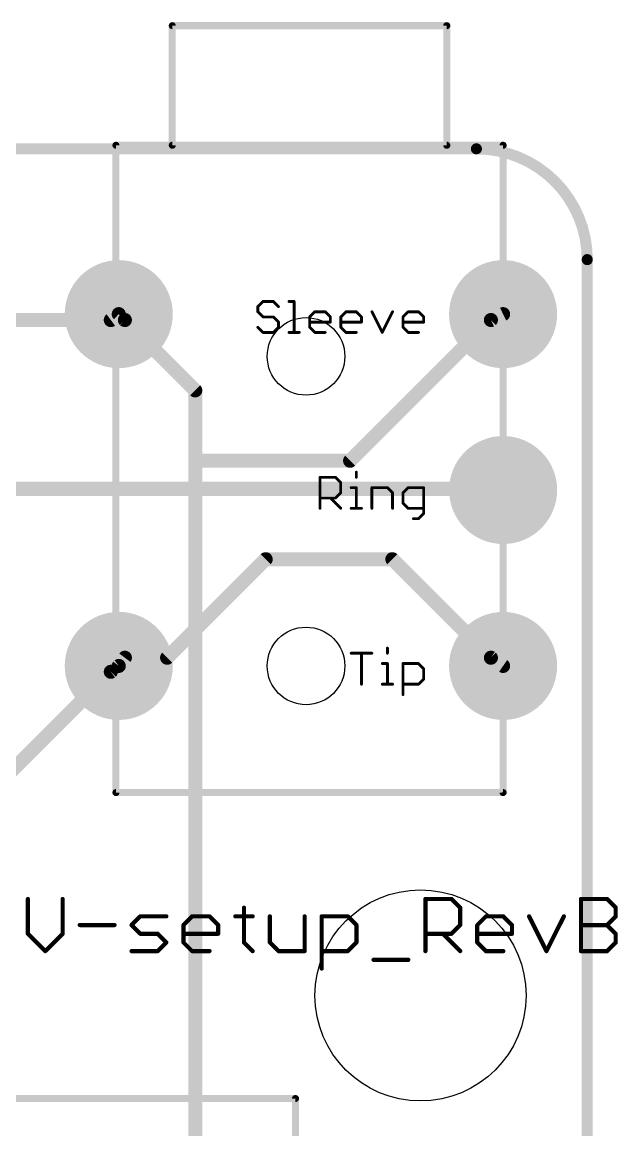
# Model space of a CAD drawing. Extents: x -3.4 to 36.1, y -3.1 to 50.6.
# Drawn here: x 25.32 to 36.07, y 30.59 to 50.59 of the extents above; entities that cross this region are included whole.
import ezdxf

# ---------------------------------------------------------------- set-up
doc = ezdxf.new("R2010")
doc.units = 0
for name, color, linetype in [('1', 22, 'CONTINUOUS'), ('16', 175, 'CONTINUOUS'), ('17', 82, 'CONTINUOUS'), ('20', 7, 'CONTINUOUS'), ('21', 253, 'CONTINUOUS'), ('23', 7, 'CONTINUOUS'), ('25', 253, 'CONTINUOUS')]:
    doc.layers.add(name, color=color, linetype=linetype)

# ---------------------------------------------------------------- blocks, each defined once
blk = doc.blocks.new('ROUNDP')
at = {"const_width": 0.5}
blk.add_lwpolyline([(0, -0.25, 1), (0, 0.25, 1), (0, -0.25)], format="xyb", dxfattribs=at)

msp = doc.modelspace()

# ---------------------------------------------------------------- linework, layer by layer
at = {"layer": '1', "const_width": 0.254}
for points in [[(26.924, 45.212), (27.0678, 45.318)], [(26.924, 45.212), (23.114, 45.212)], [(23.114, 42.164), (33.782, 42.164)], [(33.782, 42.164), (34.002, 42.143)], [(29.718, 40.894), (27.94, 39.116)], [(32.004, 40.894), (29.718, 40.894)], [(33.782, 39.116), (32.004, 40.894)], [(27.178, 39.116), (27.0678, 38.968)], [(27.94, 39.116), (27.178, 39.116)], [(33.782, 39.116), (34.002, 38.968)], [(26.924, 38.862), (27.0678, 38.968)], [(26.924, 38.862), (24.892, 36.83)]]:
    msp.add_lwpolyline(points, dxfattribs=at)
at = {"layer": '1', "const_width": 0.127}
for points in [[(27.1055, 45.2669, 1), (27.0301, 45.3691)], [(26.8863, 45.2631, 1), (26.9617, 45.1609)], [(26.924, 45.1485, 1), (26.924, 45.2755)], [(33.788, 42.2272, 1), (33.776, 42.1008)], [(33.782, 42.1005, 1), (33.782, 42.2275)], [(33.996, 42.0798, 1), (34.008, 42.2062)], [(29.718, 40.9575, 1), (29.718, 40.8305)], [(29.7629, 40.8491, 1), (29.6731, 40.9389)], [(32.0489, 40.9389, 1), (31.9591, 40.8491)], [(32.004, 40.8305, 1), (32.004, 40.9575)], [(27.178, 39.1795, 1), (27.178, 39.0525)], [(27.2289, 39.0781, 1), (27.1271, 39.1539)], [(27.8951, 39.1609, 1), (27.9849, 39.0711)], [(27.94, 39.0525, 1), (27.94, 39.1795)], [(33.8174, 39.1687, 1), (33.7466, 39.0633)], [(33.7371, 39.0711, 1), (33.8269, 39.1609)], [(27.0169, 39.0059, 1), (27.1187, 38.9301)], [(27.1055, 38.9169, 1), (27.0301, 39.0191)], [(33.9666, 38.9153, 1), (34.0374, 39.0207)], [(26.8863, 38.9131, 1), (26.9617, 38.8109)], [(26.9689, 38.8171, 1), (26.8791, 38.9069)]]:
    msp.add_lwpolyline(points, format="xyb", dxfattribs=at)
at = {"layer": '16', "const_width": 0.254}
for points in [[(27.178, 45.212), (27.0678, 45.318)], [(33.782, 45.212), (34.002, 45.318)], [(27.178, 45.212), (28.448, 43.942)], [(31.242, 42.672), (33.782, 45.212)], [(28.448, 43.942), (28.448, 42.672)], [(28.448, 42.672), (28.448, 29.464)], [(28.448, 42.672), (31.242, 42.672)]]:
    msp.add_lwpolyline(points, dxfattribs=at)
at = {"layer": '16', "const_width": 0.127}
for points in [[(27.1118, 45.3638, 1), (27.0238, 45.2722)], [(34.0296, 45.2608, 1), (33.9744, 45.3752)], [(27.2229, 45.2569, 1), (27.1331, 45.1671)], [(27.134, 45.1662, 1), (27.222, 45.2578)], [(33.7544, 45.2692, 1), (33.8096, 45.1548)], [(33.8269, 45.1671, 1), (33.7371, 45.2569)], [(28.5115, 43.942, 1), (28.3845, 43.942)], [(28.4031, 43.8971, 1), (28.4929, 43.9869)], [(28.5115, 42.672, 1), (28.3845, 42.672)], [(28.448, 42.7355, 1), (28.448, 42.6085)], [(31.242, 42.6085, 1), (31.242, 42.7355)], [(28.3845, 42.672, 1), (28.5115, 42.672)], [(31.1971, 42.7169, 1), (31.2869, 42.6271)]]:
    msp.add_lwpolyline(points, format="xyb", dxfattribs=at)
at = {"layer": '20', "const_width": 0.2}
for points in [[(33.52, 48.302), (2, 48.302)], [(35.52, 2), (35.52, 46.302)]]:
    msp.add_lwpolyline(points, dxfattribs=at)
at = {"layer": '20'}
for points, const_width in [([(35.52, 46.302, 0.4142), (33.52, 48.302)], 0.2), ([(33.52, 48.352, 1), (33.52, 48.252)], 0.1), ([(33.52, 48.252, 1), (33.52, 48.352)], 0.1), ([(35.57, 46.302, 1), (35.47, 46.302)], 0.1), ([(35.47, 46.302, 1), (35.57, 46.302)], 0.1)]:
    msp.add_lwpolyline(points, format="xyb", dxfattribs=dict(at, const_width=const_width))
for centre, radius in [((30.446, 44.556), 0.7), ((30.446, 38.968), 0.7), ((32.512, 33.02), 1.905)]:
    msp.add_circle(centre, radius, dxfattribs=at)
at = {"layer": '21'}
for points, const_width in [([(28.033, 50.5568, 1), (28.033, 50.4933)], 0.0635), ([(28.0648, 50.525, 1), (28.0013, 50.525)], 0.0635), ([(33.0178, 50.525, 1), (32.9543, 50.525)], 0.0635), ([(32.986, 50.4933, 1), (32.986, 50.5568)], 0.0635), ([(27.017, 48.3978, 1), (27.017, 48.3342)], 0.0635), ([(27.0488, 48.366, 1), (26.9853, 48.366)], 0.0635), ([(28.033, 48.3978, 1), (28.033, 48.3342)], 0.0635), ([(28.0013, 48.366, 1), (28.0648, 48.366)], 0.0635), ([(32.9543, 48.366, 1), (33.0178, 48.366)], 0.0635), ([(32.986, 48.3342, 1), (32.986, 48.3978)], 0.0635), ([(34.0338, 48.366, 1), (33.9703, 48.366)], 0.0635), ([(34.002, 48.3342, 1), (34.002, 48.3978)], 0.0635), ([(29.5893, 45.4539, 1), (29.5639, 45.4539)], 0.0254), ([(29.5677, 45.4628, 1), (29.5856, 45.4449)], 0.0254), ([(29.6698, 45.5598, 1), (29.6698, 45.5344)], 0.0254), ([(29.6788, 45.5381, 1), (29.6609, 45.5561)], 0.0254), ([(29.8653, 45.5561, 1), (29.8473, 45.5381)], 0.0254), ([(29.8563, 45.5344, 1), (29.8563, 45.5598)], 0.0254), ([(29.9405, 45.4449, 1), (29.9585, 45.4628)], 0.0254), ([(30.1379, 45.5598, 1), (30.1379, 45.5344)], 0.0254), ([(30.2439, 45.5471, 1), (30.2185, 45.5471)], 0.0254), ([(30.2312, 45.5344, 1), (30.2312, 45.5598)], 0.0254), ([(29.5639, 45.3606, 1), (29.5893, 45.3606)], 0.0254), ([(29.5856, 45.3696, 1), (29.5677, 45.3517)], 0.0254), ([(29.6698, 45.2801, 1), (29.6698, 45.2547)], 0.0254), ([(29.6609, 45.2585, 1), (29.6788, 45.2764)], 0.0254), ([(29.8653, 45.2764, 1), (29.8473, 45.2585)], 0.0254), ([(29.8563, 45.2547, 1), (29.8563, 45.2801)], 0.0254), ([(29.9622, 45.1742, 1), (29.9368, 45.1742)], 0.0254), ([(29.9405, 45.1652, 1), (29.9585, 45.1832)], 0.0254), ([(30.5249, 45.2674, 1), (30.4995, 45.2674)], 0.0254), ([(30.5032, 45.2764, 1), (30.5211, 45.2585)], 0.0254), ([(30.5122, 45.1869, 1), (30.5122, 45.1615)], 0.0254), ([(30.6054, 45.3734, 1), (30.6054, 45.3479)], 0.0254), ([(30.6143, 45.3517, 1), (30.5964, 45.3696)], 0.0254), ([(30.8008, 45.3696, 1), (30.7828, 45.3517)], 0.0254), ([(30.7918, 45.3479, 1), (30.7918, 45.3734)], 0.0254), ([(30.8977, 45.2674, 1), (30.8723, 45.2674)], 0.0254), ([(30.876, 45.2585, 1), (30.894, 45.2764)], 0.0254), ([(30.885, 45.1615, 1), (30.885, 45.1869)], 0.0254), ([(31.0862, 45.2674, 1), (31.0608, 45.2674)], 0.0254), ([(31.0645, 45.2764, 1), (31.0824, 45.2585)], 0.0254), ([(31.0735, 45.1869, 1), (31.0735, 45.1615)], 0.0254), ([(31.1667, 45.3734, 1), (31.1667, 45.3479)], 0.0254), ([(31.1757, 45.3517, 1), (31.1577, 45.3696)], 0.0254), ([(31.3621, 45.3696, 1), (31.3441, 45.3517)], 0.0254), ([(31.3531, 45.3479, 1), (31.3531, 45.3734)], 0.0254), ([(31.459, 45.2674, 1), (31.4336, 45.2674)], 0.0254), ([(31.4373, 45.2585, 1), (31.4553, 45.2764)], 0.0254), ([(31.4463, 45.1615, 1), (31.4463, 45.1869)], 0.0254), ([(31.6461, 45.3663, 1), (31.6234, 45.355)], 0.0254), ([(32.019, 45.355, 1), (31.9963, 45.3663)], 0.0254), ([(32.2088, 45.2674, 1), (32.1834, 45.2674)], 0.0254), ([(32.1871, 45.2764, 1), (32.2051, 45.2585)], 0.0254), ([(32.1961, 45.1869, 1), (32.1961, 45.1615)], 0.0254), ([(32.2893, 45.3734, 1), (32.2893, 45.3479)], 0.0254), ([(32.2983, 45.3517, 1), (32.2803, 45.3696)], 0.0254), ([(32.4847, 45.3696, 1), (32.4667, 45.3517)], 0.0254), ([(32.4757, 45.3479, 1), (32.4757, 45.3734)], 0.0254), ([(32.5816, 45.2674, 1), (32.5562, 45.2674)], 0.0254), ([(32.5599, 45.2585, 1), (32.5779, 45.2764)], 0.0254), ([(32.5689, 45.1615, 1), (32.5689, 45.1869)], 0.0254), ([(29.5856, 45.09, 1), (29.5677, 45.072)], 0.0254), ([(29.6698, 45.0005, 1), (29.6698, 44.9751)], 0.0254), ([(29.6609, 44.9788, 1), (29.6788, 44.9968)], 0.0254), ([(29.8473, 44.9968, 1), (29.8653, 44.9788)], 0.0254), ([(29.8563, 44.9751, 1), (29.8563, 45.0005)], 0.0254), ([(29.9368, 45.081, 1), (29.9622, 45.081)], 0.0254), ([(29.9585, 45.072, 1), (29.9405, 45.09)], 0.0254), ([(30.1379, 45.0005, 1), (30.1379, 44.9751)], 0.0254), ([(30.2185, 44.9878, 1), (30.2439, 44.9878)], 0.0254), ([(30.3244, 44.9751, 1), (30.3244, 45.0005)], 0.0254), ([(30.5211, 45.09, 1), (30.5032, 45.072)], 0.0254), ([(30.4995, 45.081, 1), (30.5249, 45.081)], 0.0254), ([(30.6054, 45.0005, 1), (30.6054, 44.9751)], 0.0254), ([(30.5964, 44.9788, 1), (30.6143, 44.9968)], 0.0254), ([(30.7918, 44.9751, 1), (30.7918, 45.0005)], 0.0254), ([(30.8723, 45.1742, 1), (30.8977, 45.1742)], 0.0254), ([(31.0824, 45.09, 1), (31.0645, 45.072)], 0.0254), ([(31.0608, 45.081, 1), (31.0862, 45.081)], 0.0254), ([(31.1667, 45.0005, 1), (31.1667, 44.9751)], 0.0254), ([(31.1577, 44.9788, 1), (31.1757, 44.9968)], 0.0254), ([(31.3531, 44.9751, 1), (31.3531, 45.0005)], 0.0254), ([(31.4336, 45.1742, 1), (31.459, 45.1742)], 0.0254), ([(31.8098, 44.9935, 1), (31.8326, 44.9821)], 0.0254), ([(31.8098, 44.9821, 1), (31.8326, 44.9935)], 0.0254), ([(32.2051, 45.09, 1), (32.1871, 45.072)], 0.0254), ([(32.1834, 45.081, 1), (32.2088, 45.081)], 0.0254), ([(32.2893, 45.0005, 1), (32.2893, 44.9751)], 0.0254), ([(32.2803, 44.9788, 1), (32.2983, 44.9968)], 0.0254), ([(32.4757, 44.9751, 1), (32.4757, 45.0005)], 0.0254), ([(32.5562, 45.1742, 1), (32.5816, 45.1742)], 0.0254), ([(30.712, 42.3721, 1), (30.6866, 42.3721)], 0.0254), ([(30.6993, 42.3848, 1), (30.6993, 42.3594)], 0.0254), ([(30.9879, 42.3811, 1), (30.9699, 42.3631)], 0.0254), ([(30.9789, 42.3594, 1), (30.9789, 42.3848)], 0.0254), ([(31.3665, 42.4653, 1), (31.3411, 42.4653)], 0.0254), ([(31.0848, 42.2789, 1), (31.0594, 42.2789)], 0.0254), ([(31.0631, 42.2699, 1), (31.0811, 42.2878)], 0.0254), ([(31.2606, 42.1984, 1), (31.2606, 42.173)], 0.0254), ([(31.3411, 42.3721, 1), (31.3665, 42.3721)], 0.0254), ([(31.3665, 42.1857, 1), (31.3411, 42.1857)], 0.0254), ([(31.3538, 42.173, 1), (31.3538, 42.1984)], 0.0254), ([(31.6475, 42.1857, 1), (31.6221, 42.1857)], 0.0254), ([(31.6348, 42.1984, 1), (31.6348, 42.173)], 0.0254), ([(31.9234, 42.1946, 1), (31.9054, 42.1767)], 0.0254), ([(31.9144, 42.173, 1), (31.9144, 42.1984)], 0.0254), ([(32.2893, 42.1984, 1), (32.2893, 42.173)], 0.0254), ([(32.2983, 42.1767, 1), (32.2803, 42.1946)], 0.0254), ([(32.5816, 42.1857, 1), (32.5562, 42.1857)], 0.0254), ([(32.5689, 42.173, 1), (32.5689, 42.1984)], 0.0254), ([(30.6993, 42.0119, 1), (30.6993, 41.9865)], 0.0254), ([(30.8947, 42.0082, 1), (30.8767, 41.9902)], 0.0254), ([(30.9699, 42.0082, 1), (30.9879, 41.9902)], 0.0254), ([(30.9789, 41.9865, 1), (30.9789, 42.0119)], 0.0254), ([(31.0594, 42.0924, 1), (31.0848, 42.0924)], 0.0254), ([(31.0811, 42.0835, 1), (31.0631, 42.1014)], 0.0254), ([(32.0203, 42.0924, 1), (31.9949, 42.0924)], 0.0254), ([(31.9986, 42.0835, 1), (32.0166, 42.1014)], 0.0254), ([(32.2088, 42.0924, 1), (32.1834, 42.0924)], 0.0254), ([(32.1871, 42.1014, 1), (32.2051, 42.0835)], 0.0254), ([(30.6866, 41.8128, 1), (30.712, 41.8128)], 0.0254), ([(31.0631, 41.8038, 1), (31.0811, 41.8218)], 0.0254), ([(31.2606, 41.8255, 1), (31.2606, 41.8001)], 0.0254), ([(31.3411, 41.8128, 1), (31.3665, 41.8128)], 0.0254), ([(31.447, 41.8001, 1), (31.447, 41.8255)], 0.0254), ([(31.6221, 41.8128, 1), (31.6475, 41.8128)], 0.0254), ([(31.9949, 41.8128, 1), (32.0203, 41.8128)], 0.0254), ([(32.2051, 41.915, 1), (32.1871, 41.897)], 0.0254), ([(32.1834, 41.906, 1), (32.2088, 41.906)], 0.0254), ([(32.2893, 41.8255, 1), (32.2893, 41.8001)], 0.0254), ([(32.2803, 41.8038, 1), (32.2983, 41.8218)], 0.0254), ([(32.5689, 41.8001, 1), (32.5689, 41.8255)], 0.0254), ([(32.3825, 41.6391, 1), (32.3825, 41.6137)], 0.0254), ([(32.4667, 41.6354, 1), (32.4847, 41.6174)], 0.0254), ([(32.4757, 41.6137, 1), (32.4757, 41.6391)], 0.0254), ([(32.5562, 41.7196, 1), (32.5816, 41.7196)], 0.0254), ([(32.5779, 41.7106, 1), (32.56, 41.7286)], 0.0254), ([(31.2606, 39.2098, 1), (31.2606, 39.1844)], 0.0254), ([(31.4597, 39.1971, 1), (31.4343, 39.1971)], 0.0254), ([(31.6334, 39.1844, 1), (31.6334, 39.2098)], 0.0254), ([(31.9278, 39.2903, 1), (31.9024, 39.2903)], 0.0254), ([(31.9024, 39.1971, 1), (31.9278, 39.1971)], 0.0254), ([(31.8219, 39.0234, 1), (31.8219, 38.998)], 0.0254), ([(31.9278, 39.0107, 1), (31.9024, 39.0107)], 0.0254), ([(31.9151, 38.998, 1), (31.9151, 39.0234)], 0.0254), ([(32.2088, 39.0107, 1), (32.1834, 39.0107)], 0.0254), ([(32.1961, 39.0234, 1), (32.1961, 38.998)], 0.0254), ([(32.4847, 39.0196, 1), (32.4667, 39.0017)], 0.0254), ([(32.4757, 38.998, 1), (32.4757, 39.0234)], 0.0254), ([(32.5816, 38.9174, 1), (32.5562, 38.9174)], 0.0254), ([(32.56, 38.9085, 1), (32.5779, 38.9264)], 0.0254), ([(31.4343, 38.6378, 1), (31.4597, 38.6378)], 0.0254), ([(31.8219, 38.6505, 1), (31.8219, 38.6251)], 0.0254), ([(31.9024, 38.6378, 1), (31.9278, 38.6378)], 0.0254), ([(32.0083, 38.6251, 1), (32.0083, 38.6505)], 0.0254), ([(32.1961, 38.6505, 1), (32.1961, 38.6251)], 0.0254), ([(32.4667, 38.6468, 1), (32.4847, 38.6288)], 0.0254), ([(32.4757, 38.6251, 1), (32.4757, 38.6505)], 0.0254), ([(32.5562, 38.731, 1), (32.5816, 38.731)], 0.0254), ([(32.5779, 38.722, 1), (32.56, 38.74)], 0.0254), ([(32.1834, 38.4514, 1), (32.2088, 38.4514)], 0.0254), ([(27.017, 36.7138, 1), (27.017, 36.6502)], 0.0635), ([(26.9853, 36.682, 1), (27.0488, 36.682)], 0.0635), ([(33.9703, 36.682, 1), (34.0338, 36.682)], 0.0635), ([(34.002, 36.6502, 1), (34.002, 36.7138)], 0.0635), ([(30.2877, 31.159, 1), (30.2243, 31.159)], 0.0635), ([(30.256, 31.1273, 1), (30.256, 31.1908)], 0.0635)]:
    msp.add_lwpolyline(points, format="xyb", dxfattribs=dict(at, const_width=const_width))
for points, const_width in [([(28.033, 48.366), (28.033, 50.525)], 0.127), ([(28.033, 50.525), (32.986, 50.525)], 0.127), ([(32.986, 50.525), (32.986, 48.366)], 0.127), ([(34.002, 48.366), (27.017, 48.366)], 0.127), ([(27.017, 48.366), (27.017, 36.682)], 0.127), ([(32.986, 48.366), (28.033, 48.366)], 0.127), ([(34.002, 36.682), (34.002, 48.366)], 0.127), ([(29.6698, 45.5471), (29.5766, 45.4539)], 0.0508), ([(29.5766, 45.4539), (29.5766, 45.3606)], 0.0508), ([(29.8563, 45.5471), (29.6698, 45.5471)], 0.0508), ([(29.9495, 45.4539), (29.8563, 45.5471)], 0.0508), ([(30.1379, 45.5471), (30.2312, 45.5471)], 0.0508), ([(30.2312, 45.5471), (30.2312, 44.9878)], 0.0508), ([(29.5766, 45.3606), (29.6698, 45.2674)], 0.0508), ([(29.6698, 45.2674), (29.8563, 45.2674)], 0.0508), ([(29.8563, 45.2674), (29.9495, 45.1742)], 0.0508), ([(29.9495, 45.1742), (29.9495, 45.081)], 0.0508), ([(30.5122, 45.2674), (30.6054, 45.3606)], 0.0508), ([(30.5122, 45.081), (30.5122, 45.2674)], 0.0508), ([(30.885, 45.1742), (30.5122, 45.1742)], 0.0508), ([(30.6054, 45.3606), (30.7918, 45.3606)], 0.0508), ([(30.7918, 45.3606), (30.885, 45.2674)], 0.0508), ([(30.885, 45.2674), (30.885, 45.1742)], 0.0508), ([(31.0735, 45.2674), (31.1667, 45.3606)], 0.0508), ([(31.0735, 45.081), (31.0735, 45.2674)], 0.0508), ([(31.4463, 45.1742), (31.0735, 45.1742)], 0.0508), ([(31.1667, 45.3606), (31.3531, 45.3606)], 0.0508), ([(31.3531, 45.3606), (31.4463, 45.2674)], 0.0508), ([(31.4463, 45.2674), (31.4463, 45.1742)], 0.0508), ([(31.6348, 45.3606), (31.8212, 44.9878)], 0.0508), ([(31.8212, 44.9878), (32.0076, 45.3606)], 0.0508), ([(32.1961, 45.2674), (32.2893, 45.3606)], 0.0508), ([(32.1961, 45.081), (32.1961, 45.2674)], 0.0508), ([(32.5689, 45.1742), (32.1961, 45.1742)], 0.0508), ([(32.2893, 45.3606), (32.4757, 45.3606)], 0.0508), ([(32.4757, 45.3606), (32.5689, 45.2674)], 0.0508), ([(32.5689, 45.2674), (32.5689, 45.1742)], 0.0508), ([(29.6698, 44.9878), (29.5766, 45.081)], 0.0508), ([(29.8563, 44.9878), (29.6698, 44.9878)], 0.0508), ([(29.9495, 45.081), (29.8563, 44.9878)], 0.0508), ([(30.1379, 44.9878), (30.3244, 44.9878)], 0.0508), ([(30.6054, 44.9878), (30.5122, 45.081)], 0.0508), ([(30.7918, 44.9878), (30.6054, 44.9878)], 0.0508), ([(31.1667, 44.9878), (31.0735, 45.081)], 0.0508), ([(31.3531, 44.9878), (31.1667, 44.9878)], 0.0508), ([(32.2893, 44.9878), (32.1961, 45.081)], 0.0508), ([(32.4757, 44.9878), (32.2893, 44.9878)], 0.0508), ([(30.6993, 41.8128), (30.6993, 42.3721)], 0.0508), ([(30.6993, 42.3721), (30.9789, 42.3721)], 0.0508), ([(30.9789, 42.3721), (31.0721, 42.2789)], 0.0508), ([(31.3538, 42.4653), (31.3538, 42.3721)], 0.0508), ([(31.0721, 42.2789), (31.0721, 42.0924)], 0.0508), ([(31.2606, 42.1857), (31.3538, 42.1857)], 0.0508), ([(31.3538, 42.1857), (31.3538, 41.8128)], 0.0508), ([(31.6348, 41.8128), (31.6348, 42.1857)], 0.0508), ([(31.6348, 42.1857), (31.9144, 42.1857)], 0.0508), ([(31.9144, 42.1857), (32.0076, 42.0924)], 0.0508), ([(32.2893, 42.1857), (32.1961, 42.0924)], 0.0508), ([(32.5689, 42.1857), (32.2893, 42.1857)], 0.0508), ([(32.5689, 41.7196), (32.5689, 42.1857)], 0.0508), ([(30.9789, 41.9992), (30.6993, 41.9992)], 0.0508), ([(30.8857, 41.9992), (31.0721, 41.8128)], 0.0508), ([(31.0721, 42.0924), (30.9789, 41.9992)], 0.0508), ([(32.0076, 42.0924), (32.0076, 41.8128)], 0.0508), ([(32.1961, 42.0924), (32.1961, 41.906)], 0.0508), ([(31.2606, 41.8128), (31.447, 41.8128)], 0.0508), ([(32.1961, 41.906), (32.2893, 41.8128)], 0.0508), ([(32.2893, 41.8128), (32.5689, 41.8128)], 0.0508), ([(32.3825, 41.6264), (32.4757, 41.6264)], 0.0508), ([(32.4757, 41.6264), (32.5689, 41.7196)], 0.0508), ([(31.2606, 39.1971), (31.6334, 39.1971)], 0.0508), ([(31.447, 38.6378), (31.447, 39.1971)], 0.0508), ([(31.9151, 39.2903), (31.9151, 39.1971)], 0.0508), ([(31.8219, 39.0107), (31.9151, 39.0107)], 0.0508), ([(31.9151, 39.0107), (31.9151, 38.6378)], 0.0508), ([(32.1961, 38.4514), (32.1961, 39.0107)], 0.0508), ([(32.1961, 39.0107), (32.4757, 39.0107)], 0.0508), ([(32.4757, 39.0107), (32.5689, 38.9174)], 0.0508), ([(32.5689, 38.9174), (32.5689, 38.731)], 0.0508), ([(31.8219, 38.6378), (32.0083, 38.6378)], 0.0508), ([(32.4757, 38.6378), (32.1961, 38.6378)], 0.0508), ([(32.5689, 38.731), (32.4757, 38.6378)], 0.0508), ([(27.017, 36.682), (34.002, 36.682)], 0.127), ([(13.746, 31.159), (30.256, 31.159)], 0.127), ([(30.256, 31.159), (30.256, 5.759)], 0.127)]:
    msp.add_lwpolyline(points, dxfattribs=dict(at, const_width=const_width))
at = {"layer": '23'}
msp.add_point((34.002, 36.682), dxfattribs=at)
at = {"layer": '25', "const_width": 0.0762}
for points in [[(25.4279, 34.7607), (25.4279, 34.1336)], [(26.055, 34.1336), (26.055, 34.7607)], [(32.6002, 33.8201), (32.6002, 34.7607)], [(32.6002, 34.7607), (33.0705, 34.7607)], [(33.0705, 34.7607), (33.2273, 34.6039)], [(35.4068, 33.8201), (35.4068, 34.7607)], [(35.4068, 34.7607), (35.8771, 34.7607)], [(35.8771, 34.7607), (36.0338, 34.6039)], [(29.3267, 34.6039), (29.3267, 33.9769)], [(33.2273, 34.6039), (33.2273, 34.2904)], [(36.0338, 34.6039), (36.0338, 34.4472)], [(27.2989, 34.2904), (27.4557, 34.4472)], [(27.4557, 34.4472), (27.926, 34.4472)], [(28.2345, 34.2904), (28.3912, 34.4472)], [(28.3912, 34.4472), (28.7048, 34.4472)], [(28.7048, 34.4472), (28.8615, 34.2904)], [(29.17, 34.4472), (29.4835, 34.4472)], [(29.7937, 34.4472), (29.7937, 33.9769)], [(30.4207, 33.8201), (30.4207, 34.4472)], [(30.7292, 33.5066), (30.7292, 34.4472)], [(30.7292, 34.4472), (31.1995, 34.4472)], [(31.1995, 34.4472), (31.3562, 34.2904)], [(33.5357, 34.2904), (33.6925, 34.4472)], [(33.6925, 34.4472), (34.006, 34.4472)], [(34.006, 34.4472), (34.1628, 34.2904)], [(34.4713, 34.4472), (34.7848, 33.8201)], [(34.7848, 33.8201), (35.0983, 34.4472)], [(36.0338, 34.4472), (35.8771, 34.2904)], [(26.3634, 34.2904), (26.9905, 34.2904)], [(27.4557, 34.1336), (27.2989, 34.2904)], [(28.2345, 33.9769), (28.2345, 34.2904)], [(28.8615, 34.2904), (28.8615, 34.1336)], [(31.3562, 34.2904), (31.3562, 33.9769)], [(33.2273, 34.2904), (33.0705, 34.1336)], [(33.5357, 33.9769), (33.5357, 34.2904)], [(34.1628, 34.2904), (34.1628, 34.1336)], [(35.4068, 34.2904), (35.8771, 34.2904)], [(35.8771, 34.2904), (36.0338, 34.1336)], [(25.4279, 34.1336), (25.7414, 33.8201)], [(25.7414, 33.8201), (26.055, 34.1336)], [(27.7692, 34.1336), (27.4557, 34.1336)], [(27.926, 33.9769), (27.7692, 34.1336)], [(27.7692, 33.8201), (27.926, 33.9769)], [(28.8615, 34.1336), (28.2345, 34.1336)], [(28.3912, 33.8201), (28.2345, 33.9769)], [(29.3267, 33.9769), (29.4835, 33.8201)], [(29.7937, 33.9769), (29.9504, 33.8201)], [(31.3562, 33.9769), (31.1995, 33.8201)], [(33.0705, 34.1336), (32.6002, 34.1336)], [(32.9138, 34.1336), (33.2273, 33.8201)], [(34.1628, 34.1336), (33.5357, 34.1336)], [(33.6925, 33.8201), (33.5357, 33.9769)], [(36.0338, 33.9769), (35.8771, 33.8201)], [(36.0338, 34.1336), (36.0338, 33.9769)], [(27.2989, 33.8201), (27.7692, 33.8201)], [(28.7048, 33.8201), (28.3912, 33.8201)], [(29.9504, 33.8201), (30.4207, 33.8201)], [(31.1995, 33.8201), (30.7292, 33.8201)], [(34.006, 33.8201), (33.6925, 33.8201)], [(35.8771, 33.8201), (35.4068, 33.8201)], [(31.6647, 33.6633), (32.2918, 33.6633)]]:
    msp.add_lwpolyline(points, dxfattribs=at)
at = {"layer": '25', "const_width": 0.0381}
for points in [[(25.447, 34.7607, 1), (25.4089, 34.7607)], [(26.074, 34.7607, 1), (26.0359, 34.7607)], [(32.6002, 34.7798, 1), (32.6002, 34.7417)], [(32.6193, 34.7607, 1), (32.5812, 34.7607)], [(33.084, 34.7742, 1), (33.057, 34.7472)], [(33.0705, 34.7417, 1), (33.0705, 34.7798)], [(35.4068, 34.7798, 1), (35.4068, 34.7417)], [(35.4258, 34.7607, 1), (35.3877, 34.7607)], [(35.8905, 34.7742, 1), (35.8636, 34.7472)], [(35.8771, 34.7417, 1), (35.8771, 34.7798)], [(29.3458, 34.6039, 1), (29.3077, 34.6039)], [(33.2463, 34.6039, 1), (33.2082, 34.6039)], [(33.2138, 34.5905, 1), (33.2408, 34.6174)], [(36.0529, 34.6039, 1), (36.0148, 34.6039)], [(36.0204, 34.5905, 1), (36.0473, 34.6174)], [(27.4557, 34.4662, 1), (27.4557, 34.4281)], [(27.4692, 34.4337, 1), (27.4422, 34.4606)], [(27.926, 34.4281, 1), (27.926, 34.4662)], [(28.3912, 34.4662, 1), (28.3912, 34.4281)], [(28.4047, 34.4337, 1), (28.3778, 34.4606)], [(28.7182, 34.4606, 1), (28.6913, 34.4337)], [(28.7048, 34.4281, 1), (28.7048, 34.4662)], [(29.17, 34.4662, 1), (29.17, 34.4281)], [(29.4835, 34.4281, 1), (29.4835, 34.4662)], [(29.8127, 34.4472, 1), (29.7746, 34.4472)], [(30.4398, 34.4472, 1), (30.4017, 34.4472)], [(30.7482, 34.4472, 1), (30.7101, 34.4472)], [(30.7292, 34.4662, 1), (30.7292, 34.4281)], [(31.2129, 34.4606, 1), (31.186, 34.4337)], [(31.1995, 34.4281, 1), (31.1995, 34.4662)], [(33.6925, 34.4662, 1), (33.6925, 34.4281)], [(33.706, 34.4337, 1), (33.679, 34.4606)], [(34.0195, 34.4606, 1), (33.9926, 34.4337)], [(34.006, 34.4281, 1), (34.006, 34.4662)], [(34.4883, 34.4557, 1), (34.4542, 34.4386)], [(35.1154, 34.4386, 1), (35.0813, 34.4557)], [(36.0148, 34.4472, 1), (36.0529, 34.4472)], [(36.0473, 34.4337, 1), (36.0204, 34.4606)], [(26.3634, 34.3094, 1), (26.3634, 34.2713)], [(26.9905, 34.2713, 1), (26.9905, 34.3094)], [(27.3124, 34.3039, 1), (27.2855, 34.2769)], [(27.2855, 34.3039, 1), (27.3124, 34.2769)], [(28.2535, 34.2904, 1), (28.2154, 34.2904)], [(28.221, 34.3039, 1), (28.2479, 34.2769)], [(28.8806, 34.2904, 1), (28.8425, 34.2904)], [(28.8481, 34.2769, 1), (28.875, 34.3039)], [(31.3753, 34.2904, 1), (31.3372, 34.2904)], [(31.3428, 34.2769, 1), (31.3697, 34.3039)], [(33.2082, 34.2904, 1), (33.2463, 34.2904)], [(33.2408, 34.2769, 1), (33.2138, 34.3039)], [(33.5223, 34.3039, 1), (33.5492, 34.2769)], [(33.5548, 34.2904, 1), (33.5167, 34.2904)], [(34.1819, 34.2904, 1), (34.1438, 34.2904)], [(34.1493, 34.2769, 1), (34.1763, 34.3039)], [(35.4068, 34.3094, 1), (35.4068, 34.2713)], [(35.8905, 34.3039, 1), (35.8636, 34.2769)], [(35.8636, 34.3039, 1), (35.8905, 34.2769)], [(35.8771, 34.2713, 1), (35.8771, 34.3094)], [(25.4414, 34.1471, 1), (25.4144, 34.1202)], [(25.4089, 34.1336, 1), (25.447, 34.1336)], [(26.0359, 34.1336, 1), (26.074, 34.1336)], [(26.0684, 34.1202, 1), (26.0415, 34.1471)], [(27.4557, 34.1527, 1), (27.4557, 34.1146)], [(27.4422, 34.1202, 1), (27.4692, 34.1471)], [(27.7827, 34.1471, 1), (27.7558, 34.1202)], [(27.7692, 34.1146, 1), (27.7692, 34.1527)], [(27.9395, 33.9634, 1), (27.9125, 33.9903)], [(27.9125, 33.9634, 1), (27.9395, 33.9903)], [(28.2154, 33.9769, 1), (28.2535, 33.9769)], [(28.2345, 34.1527, 1), (28.2345, 34.1146)], [(28.2479, 33.9903, 1), (28.221, 33.9634)], [(28.8425, 34.1336, 1), (28.8806, 34.1336)], [(28.8615, 34.1146, 1), (28.8615, 34.1527)], [(29.3402, 33.9903, 1), (29.3133, 33.9634)], [(29.3077, 33.9769, 1), (29.3458, 33.9769)], [(29.7746, 33.9769, 1), (29.8127, 33.9769)], [(29.8071, 33.9903, 1), (29.7802, 33.9634)], [(31.3372, 33.9769, 1), (31.3753, 33.9769)], [(31.3697, 33.9634, 1), (31.3428, 33.9903)], [(32.6002, 34.1527, 1), (32.6002, 34.1146)], [(32.9272, 34.1471, 1), (32.9003, 34.1202)], [(33.057, 34.1471, 1), (33.084, 34.1202)], [(33.0705, 34.1146, 1), (33.0705, 34.1527)], [(33.5357, 34.1527, 1), (33.5357, 34.1146)], [(33.5492, 33.9903, 1), (33.5223, 33.9634)], [(33.5167, 33.9769, 1), (33.5548, 33.9769)], [(34.1438, 34.1336, 1), (34.1819, 34.1336)], [(34.1628, 34.1146, 1), (34.1628, 34.1527)], [(36.0529, 34.1336, 1), (36.0148, 34.1336)], [(36.0148, 33.9769, 1), (36.0529, 33.9769)], [(36.0204, 34.1202, 1), (36.0473, 34.1471)], [(36.0473, 33.9634, 1), (36.0204, 33.9903)], [(25.728, 33.8336, 1), (25.7549, 33.8066)], [(25.728, 33.8066, 1), (25.7549, 33.8336)], [(27.2989, 33.8392, 1), (27.2989, 33.8011)], [(27.7558, 33.8336, 1), (27.7827, 33.8066)], [(27.7692, 33.8011, 1), (27.7692, 33.8392)], [(28.3912, 33.8392, 1), (28.3912, 33.8011)], [(28.3778, 33.8066, 1), (28.4047, 33.8336)], [(28.7048, 33.8011, 1), (28.7048, 33.8392)], [(29.47, 33.8066, 1), (29.497, 33.8336)], [(29.9504, 33.8392, 1), (29.9504, 33.8011)], [(29.937, 33.8066, 1), (29.9639, 33.8336)], [(30.4017, 33.8201, 1), (30.4398, 33.8201)], [(30.4207, 33.8011, 1), (30.4207, 33.8392)], [(30.7292, 33.8392, 1), (30.7292, 33.8011)], [(31.186, 33.8336, 1), (31.2129, 33.8066)], [(31.1995, 33.8011, 1), (31.1995, 33.8392)], [(32.5812, 33.8201, 1), (32.6193, 33.8201)], [(33.2138, 33.8066, 1), (33.2408, 33.8336)], [(33.6925, 33.8392, 1), (33.6925, 33.8011)], [(33.679, 33.8066, 1), (33.706, 33.8336)], [(34.006, 33.8011, 1), (34.006, 33.8392)], [(34.7677, 33.8286, 1), (34.8018, 33.8116)], [(34.7677, 33.8116, 1), (34.8018, 33.8286)], [(35.4068, 33.8392, 1), (35.4068, 33.8011)], [(35.3877, 33.8201, 1), (35.4258, 33.8201)], [(35.8636, 33.8336, 1), (35.8905, 33.8066)], [(35.8771, 33.8011, 1), (35.8771, 33.8392)], [(31.6647, 33.6824, 1), (31.6647, 33.6443)], [(32.2918, 33.6443, 1), (32.2918, 33.6824)], [(30.7101, 33.5066, 1), (30.7482, 33.5066)]]:
    msp.add_lwpolyline(points, format="xyb", dxfattribs=at)

# ---------------------------------------------------------------- block references
at = {"layer": '17', "xscale": 1.95, "yscale": 1.95, "rotation": 90}
for p in [(27.0678, 45.318), (27.0678, 45.318), (34.002, 45.318), (34.002, 45.318), (34.002, 42.143), (34.002, 42.143), (27.0678, 38.968), (27.0678, 38.968), (34.002, 38.968), (34.002, 38.968)]:
    msp.add_blockref('ROUNDP', p, dxfattribs=at)

doc.saveas('drawing.dxf')
